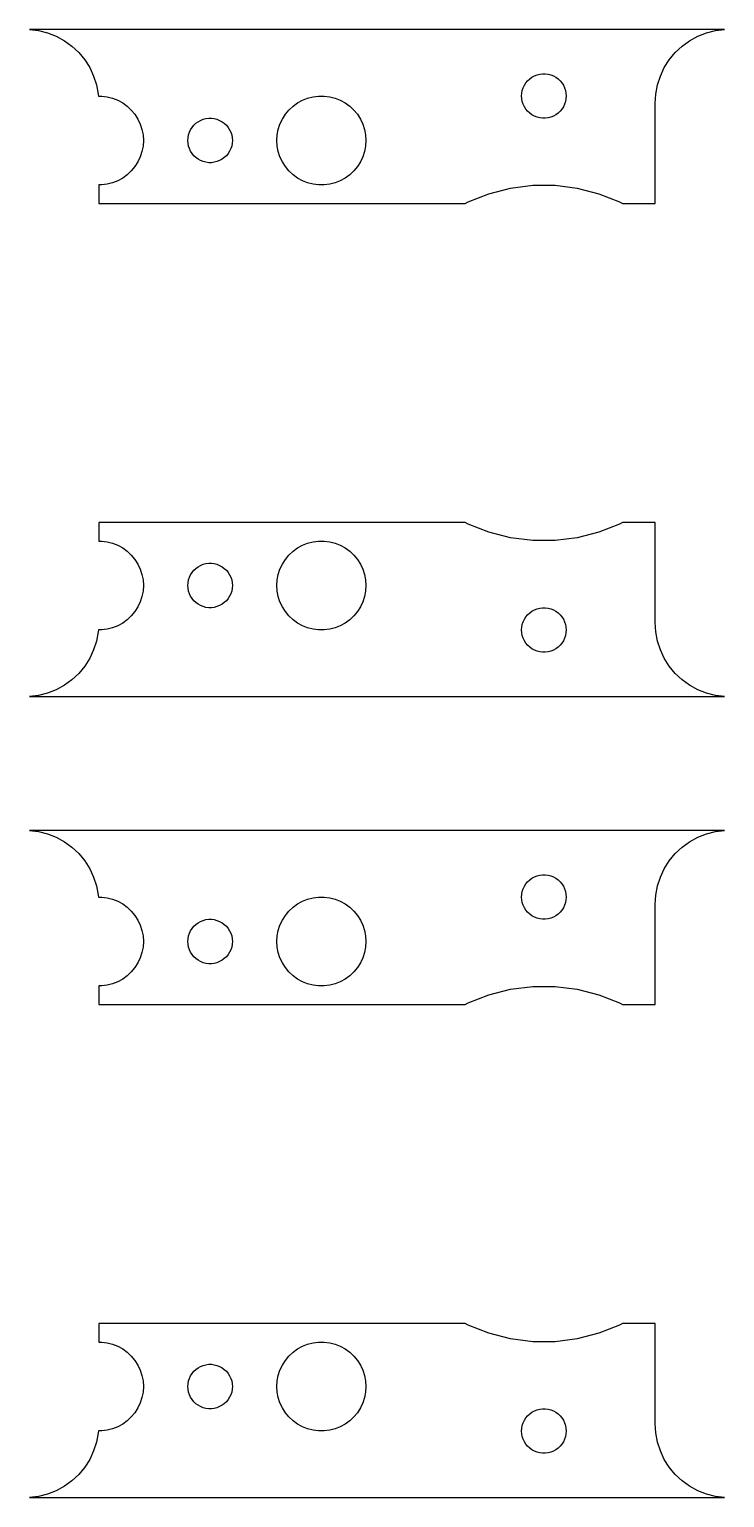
# Model space of a CAD drawing. Header units: metres. Extents: x -52 to 22, y -22 to 346.
# Drawn here: x -34.7 to 12.2, y 247.5 to 346.5 of the extents above; entities that cross this region are included whole.
import ezdxf

# ---------------------------------------------------------------- set-up
doc = ezdxf.new("R2010")
doc.units = ezdxf.units.M

msp = doc.modelspace()

# ---------------------------------------------------------------- linework, layer by layer
for p, q in [((12.186, 346.49), (-34.686, 346.49)), ((-34.686, 346.49), (-34.0631, 346.411)), ((11.5631, 346.411), (12.186, 346.49)), ((-34.0631, 346.411), (-33.4549, 346.255)), ((-33.4549, 346.255), (-32.8711, 346.024)), ((-32.8711, 346.024), (-32.3209, 345.722)), ((-32.3209, 345.722), (-31.8129, 345.353)), ((9.31287, 345.353), (9.82086, 345.722)), ((9.82086, 345.722), (10.3711, 346.024)), ((10.3711, 346.024), (10.9549, 346.255)), ((10.9549, 346.255), (11.5631, 346.411)), ((-31.8129, 345.353), (-31.3551, 344.923)), ((-31.3551, 344.923), (-30.9549, 344.439)), ((8.45491, 344.439), (8.85515, 344.923)), ((8.85515, 344.923), (9.31287, 345.353)), ((-30.9549, 344.439), (-30.6185, 343.909)), ((-30.6185, 343.909), (-30.3511, 343.341)), ((-0.46352, 343.427), (-0.28107, 343.473)), ((-0.28107, 343.473), (-0.09418, 343.497)), ((-0.09418, 343.497), (0.09418, 343.497)), ((0.09418, 343.497), (0.28107, 343.473)), ((0.28107, 343.473), (0.46352, 343.427)), ((7.8511, 343.341), (8.11845, 343.909)), ((8.11845, 343.909), (8.45491, 344.439)), ((-30.3511, 343.341), (-30.1571, 342.743)), ((-30.1571, 342.743), (-30.0394, 342.127)), ((-1.45287, 342.373), (-1.39465, 342.552)), ((-1.39465, 342.552), (-1.31445, 342.723)), ((-1.31445, 342.723), (-1.21352, 342.882)), ((-1.21352, 342.882), (-1.09344, 343.027)), ((-1.09344, 343.027), (-0.95613, 343.156)), ((-0.95613, 343.156), (-0.80373, 343.266)), ((-0.80373, 343.266), (-0.63866, 343.357)), ((-0.63866, 343.357), (-0.46352, 343.427)), ((0.46352, 343.427), (0.63866, 343.357)), ((0.63866, 343.357), (0.80373, 343.266)), ((0.80373, 343.266), (0.95613, 343.156)), ((0.95613, 343.156), (1.09344, 343.027)), ((1.09344, 343.027), (1.21352, 342.882)), ((1.21352, 342.882), (1.31445, 342.723)), ((1.31445, 342.723), (1.39465, 342.552)), ((1.39465, 342.552), (1.45287, 342.373)), ((7.53941, 342.127), (7.65707, 342.743)), ((7.65707, 342.743), (7.8511, 343.341)), ((-30.0394, 342.127), (-30.0311, 341.994)), ((-30.0311, 341.994), (-29.8116, 341.994)), ((-29.8116, 341.994), (-29.4379, 341.947)), ((-29.4379, 341.947), (-29.0729, 341.853)), ((-29.0729, 341.853), (-28.7227, 341.714)), ((-28.7227, 341.714), (-28.3925, 341.533)), ((-28.3925, 341.533), (-28.0877, 341.312)), ((-16.9123, 341.312), (-16.6075, 341.533)), ((-16.6075, 341.533), (-16.2773, 341.714)), ((-16.2773, 341.714), (-15.927, 341.853)), ((-15.927, 341.853), (-15.5621, 341.947)), ((-15.5621, 341.947), (-15.1884, 341.994)), ((-15.1884, 341.994), (-14.8116, 341.994)), ((-14.8116, 341.994), (-14.4379, 341.947)), ((-14.4379, 341.947), (-14.0729, 341.853)), ((-14.0729, 341.853), (-13.7227, 341.714)), ((-13.7227, 341.714), (-13.3925, 341.533)), ((-13.3925, 341.533), (-13.0877, 341.312)), ((-1.5, 342), (-1.48816, 342.188)), ((-1.48816, 341.812), (-1.5, 342)), ((-1.48816, 342.188), (-1.45287, 342.373)), ((-1.45287, 341.627), (-1.48816, 341.812)), ((-1.39465, 341.448), (-1.45287, 341.627)), ((1.45287, 341.627), (1.39465, 341.448)), ((1.45287, 342.373), (1.48816, 342.188)), ((1.48816, 341.812), (1.45287, 341.627)), ((1.48816, 342.188), (1.5, 342)), ((1.5, 342), (1.48816, 341.812)), ((7.5, 341.5), (7.53941, 342.127)), ((7.5, 334.75), (7.5, 341.5)), ((-28.0877, 341.312), (-27.8131, 341.054)), ((-27.8131, 341.054), (-27.5729, 340.763)), ((-27.5729, 340.763), (-27.3711, 340.445)), ((-22.7811, 340.473), (-22.5942, 340.497)), ((-22.5942, 340.497), (-22.4058, 340.497)), ((-22.4058, 340.497), (-22.2189, 340.473)), ((-17.6289, 340.445), (-17.427, 340.763)), ((-17.427, 340.763), (-17.1869, 341.054)), ((-17.1869, 341.054), (-16.9123, 341.312)), ((-13.0877, 341.312), (-12.8131, 341.054)), ((-12.8131, 341.054), (-12.5729, 340.763)), ((-12.5729, 340.763), (-12.3711, 340.445)), ((-1.31445, 341.277), (-1.39465, 341.448)), ((-1.21352, 341.118), (-1.31445, 341.277)), ((-1.09344, 340.973), (-1.21352, 341.118)), ((-0.95613, 340.844), (-1.09344, 340.973)), ((-0.80373, 340.734), (-0.95613, 340.844)), ((-0.63866, 340.643), (-0.80373, 340.734)), ((-0.46352, 340.573), (-0.63866, 340.643)), ((-0.28107, 340.527), (-0.46352, 340.573)), ((-0.09418, 340.503), (-0.28107, 340.527)), ((0.09418, 340.503), (-0.09418, 340.503)), ((0.28107, 340.527), (0.09418, 340.503)), ((0.46352, 340.573), (0.28107, 340.527)), ((0.63866, 340.643), (0.46352, 340.573)), ((0.80373, 340.734), (0.63866, 340.643)), ((0.95613, 340.844), (0.80373, 340.734)), ((1.09344, 340.973), (0.95613, 340.844)), ((1.21352, 341.118), (1.09344, 340.973)), ((1.31445, 341.277), (1.21352, 341.118)), ((1.39465, 341.448), (1.31445, 341.277)), ((-27.3711, 340.445), (-27.2107, 340.104)), ((-27.2107, 340.104), (-27.0942, 339.746)), ((-27.0942, 339.746), (-27.0237, 339.376)), ((-23.9529, 339.373), (-23.8947, 339.552)), ((-23.8947, 339.552), (-23.8145, 339.723)), ((-23.8145, 339.723), (-23.7135, 339.882)), ((-23.7135, 339.882), (-23.5934, 340.027)), ((-23.5934, 340.027), (-23.4561, 340.156)), ((-23.4561, 340.156), (-23.3037, 340.266)), ((-23.3037, 340.266), (-23.1387, 340.357)), ((-23.1387, 340.357), (-22.9635, 340.427)), ((-22.9635, 340.427), (-22.7811, 340.473)), ((-22.2189, 340.473), (-22.0365, 340.427)), ((-22.0365, 340.427), (-21.8613, 340.357)), ((-21.8613, 340.357), (-21.6963, 340.266)), ((-21.6963, 340.266), (-21.5439, 340.156)), ((-21.5439, 340.156), (-21.4065, 340.027)), ((-21.4065, 340.027), (-21.2865, 339.882)), ((-21.2865, 339.882), (-21.1855, 339.723)), ((-21.1855, 339.723), (-21.1053, 339.552)), ((-21.1053, 339.552), (-21.0471, 339.373)), ((-17.9763, 339.376), (-17.9057, 339.746)), ((-17.9057, 339.746), (-17.7893, 340.104)), ((-17.7893, 340.104), (-17.6289, 340.445)), ((-12.3711, 340.445), (-12.2107, 340.104)), ((-12.2107, 340.104), (-12.0942, 339.746)), ((-12.0942, 339.746), (-12.0237, 339.376)), ((-27.0237, 338.624), (-27.0942, 338.254)), ((-27.0237, 339.376), (-27, 339)), ((-27, 339), (-27.0237, 338.624)), ((-24, 339), (-23.9882, 339.188)), ((-23.9882, 338.812), (-24, 339)), ((-23.9882, 339.188), (-23.9529, 339.373)), ((-23.9529, 338.627), (-23.9882, 338.812)), ((-23.8947, 338.448), (-23.9529, 338.627)), ((-21.0471, 338.627), (-21.1053, 338.448)), ((-21.0471, 339.373), (-21.0118, 339.188)), ((-21.0118, 338.812), (-21.0471, 338.627)), ((-21.0118, 339.188), (-21, 339)), ((-21, 339), (-21.0118, 338.812)), ((-18, 339), (-17.9763, 339.376)), ((-17.9763, 338.624), (-18, 339)), ((-17.9057, 338.254), (-17.9763, 338.624)), ((-12.0237, 338.624), (-12.0942, 338.254)), ((-12.0237, 339.376), (-12, 339)), ((-12, 339), (-12.0237, 338.624)), ((-27.3711, 337.555), (-27.5729, 337.237)), ((-27.2107, 337.896), (-27.3711, 337.555)), ((-27.0942, 338.254), (-27.2107, 337.896)), ((-23.8145, 338.277), (-23.8947, 338.448)), ((-23.7135, 338.118), (-23.8145, 338.277)), ((-23.5934, 337.973), (-23.7135, 338.118)), ((-23.4561, 337.844), (-23.5934, 337.973)), ((-23.3037, 337.734), (-23.4561, 337.844)), ((-23.1387, 337.643), (-23.3037, 337.734)), ((-22.9635, 337.573), (-23.1387, 337.643)), ((-22.7811, 337.527), (-22.9635, 337.573)), ((-22.5942, 337.503), (-22.7811, 337.527)), ((-22.2189, 337.527), (-22.4058, 337.503)), ((-22.0365, 337.573), (-22.2189, 337.527)), ((-21.8613, 337.643), (-22.0365, 337.573)), ((-21.6963, 337.734), (-21.8613, 337.643)), ((-21.5439, 337.844), (-21.6963, 337.734)), ((-21.4065, 337.973), (-21.5439, 337.844)), ((-21.2865, 338.118), (-21.4065, 337.973)), ((-21.1855, 338.277), (-21.2865, 338.118)), ((-21.1053, 338.448), (-21.1855, 338.277)), ((-17.7893, 337.896), (-17.9057, 338.254)), ((-17.6289, 337.555), (-17.7893, 337.896)), ((-17.427, 337.237), (-17.6289, 337.555)), ((-12.3711, 337.555), (-12.5729, 337.237)), ((-12.2107, 337.896), (-12.3711, 337.555)), ((-12.0942, 338.254), (-12.2107, 337.896)), ((-28.0877, 336.688), (-28.3925, 336.467)), ((-27.8131, 336.946), (-28.0877, 336.688)), ((-27.5729, 337.237), (-27.8131, 336.946)), ((-22.4058, 337.503), (-22.5942, 337.503)), ((-17.1869, 336.946), (-17.427, 337.237)), ((-16.9123, 336.688), (-17.1869, 336.946)), ((-16.6075, 336.467), (-16.9123, 336.688)), ((-13.0877, 336.688), (-13.3925, 336.467)), ((-12.8131, 336.946), (-13.0877, 336.688)), ((-12.5729, 337.237), (-12.8131, 336.946)), ((-29.8116, 336.006), (-30, 336.006)), ((-30, 336.006), (-30, 334.75)), ((-29.4379, 336.053), (-29.8116, 336.006)), ((-29.0729, 336.147), (-29.4379, 336.053)), ((-28.7227, 336.286), (-29.0729, 336.147)), ((-28.3925, 336.467), (-28.7227, 336.286)), ((-16.2773, 336.286), (-16.6075, 336.467)), ((-15.927, 336.147), (-16.2773, 336.286)), ((-15.5621, 336.053), (-15.927, 336.147)), ((-15.1884, 336.006), (-15.5621, 336.053)), ((-14.8116, 336.006), (-15.1884, 336.006)), ((-14.4379, 336.053), (-14.8116, 336.006)), ((-14.0729, 336.147), (-14.4379, 336.053)), ((-13.7227, 336.286), (-14.0729, 336.147)), ((-13.3925, 336.467), (-13.7227, 336.286)), ((-3.70819, 335.413), (-2.24857, 335.787)), ((-2.24857, 335.787), (-0.75348, 335.976)), ((-0.75348, 335.976), (0.75348, 335.976)), ((0.75348, 335.976), (2.24857, 335.787)), ((2.24857, 335.787), (3.70819, 335.413)), ((-30, 334.75), (-5.30566, 334.75)), ((-5.30566, 334.75), (-5.10934, 334.858)), ((-5.10934, 334.858), (-3.70819, 335.413)), ((3.70819, 335.413), (5.10934, 334.858)), ((5.10934, 334.858), (5.30566, 334.75)), ((5.30566, 334.75), (7.5, 334.75)), ((-5.30566, 313.25), (-30, 313.25)), ((-30, 313.25), (-30, 311.994)), ((-5.10934, 313.142), (-5.30566, 313.25)), ((-3.70819, 312.587), (-5.10934, 313.142)), ((5.10934, 313.142), (3.70819, 312.587)), ((5.30566, 313.25), (5.10934, 313.142)), ((7.5, 313.25), (5.30566, 313.25)), ((7.5, 306.5), (7.5, 313.25)), ((-30, 311.994), (-29.8116, 311.994)), ((-29.8116, 311.994), (-29.4379, 311.947)), ((-29.4379, 311.947), (-29.0729, 311.853)), ((-29.0729, 311.853), (-28.7227, 311.714)), ((-16.2773, 311.714), (-15.927, 311.853)), ((-15.927, 311.853), (-15.5621, 311.947)), ((-15.5621, 311.947), (-15.1884, 311.994)), ((-15.1884, 311.994), (-14.8116, 311.994)), ((-14.8116, 311.994), (-14.4379, 311.947)), ((-14.4379, 311.947), (-14.0729, 311.853)), ((-14.0729, 311.853), (-13.7227, 311.714)), ((-2.24857, 312.213), (-3.70819, 312.587)), ((-0.75348, 312.024), (-2.24857, 312.213)), ((0.75348, 312.024), (-0.75348, 312.024)), ((2.24857, 312.213), (0.75348, 312.024)), ((3.70819, 312.587), (2.24857, 312.213)), ((-28.7227, 311.714), (-28.3925, 311.533)), ((-28.3925, 311.533), (-28.0877, 311.312)), ((-28.0877, 311.312), (-27.8131, 311.054)), ((-27.8131, 311.054), (-27.5729, 310.763)), ((-17.427, 310.763), (-17.1869, 311.054)), ((-17.1869, 311.054), (-16.9123, 311.312)), ((-16.9123, 311.312), (-16.6075, 311.533)), ((-16.6075, 311.533), (-16.2773, 311.714)), ((-13.7227, 311.714), (-13.3925, 311.533)), ((-13.3925, 311.533), (-13.0877, 311.312)), ((-13.0877, 311.312), (-12.8131, 311.054)), ((-12.8131, 311.054), (-12.5729, 310.763)), ((-27.5729, 310.763), (-27.3711, 310.445)), ((-27.3711, 310.445), (-27.2107, 310.104)), ((-27.2107, 310.104), (-27.0942, 309.746)), ((-23.8145, 309.723), (-23.7135, 309.882)), ((-23.7135, 309.882), (-23.5934, 310.027)), ((-23.5934, 310.027), (-23.4561, 310.156)), ((-23.4561, 310.156), (-23.3037, 310.266)), ((-23.3037, 310.266), (-23.1387, 310.357)), ((-23.1387, 310.357), (-22.9635, 310.427)), ((-22.9635, 310.427), (-22.7811, 310.473)), ((-22.7811, 310.473), (-22.5942, 310.497)), ((-22.5942, 310.497), (-22.4058, 310.497)), ((-22.4058, 310.497), (-22.2189, 310.473)), ((-22.2189, 310.473), (-22.0365, 310.427)), ((-22.0365, 310.427), (-21.8613, 310.357)), ((-21.8613, 310.357), (-21.6963, 310.266)), ((-21.6963, 310.266), (-21.5439, 310.156)), ((-21.5439, 310.156), (-21.4065, 310.027)), ((-21.4065, 310.027), (-21.2865, 309.882)), ((-21.2865, 309.882), (-21.1855, 309.723)), ((-17.9057, 309.746), (-17.7893, 310.104)), ((-17.7893, 310.104), (-17.6289, 310.445)), ((-17.6289, 310.445), (-17.427, 310.763)), ((-12.5729, 310.763), (-12.3711, 310.445)), ((-12.3711, 310.445), (-12.2107, 310.104)), ((-12.2107, 310.104), (-12.0942, 309.746)), ((-27.0942, 309.746), (-27.0237, 309.376)), ((-27.0237, 309.376), (-27, 309)), ((-27, 309), (-27.0237, 308.624)), ((-24, 309), (-23.9882, 309.188)), ((-23.9882, 308.812), (-24, 309)), ((-23.9882, 309.188), (-23.9529, 309.373)), ((-23.9529, 309.373), (-23.8947, 309.552)), ((-23.8947, 309.552), (-23.8145, 309.723)), ((-21.1855, 309.723), (-21.1053, 309.552)), ((-21.1053, 309.552), (-21.0471, 309.373)), ((-21.0471, 309.373), (-21.0118, 309.188)), ((-21.0118, 309.188), (-21, 309)), ((-21, 309), (-21.0118, 308.812)), ((-18, 309), (-17.9763, 309.376)), ((-17.9763, 308.624), (-18, 309)), ((-17.9763, 309.376), (-17.9057, 309.746)), ((-12.0942, 309.746), (-12.0237, 309.376)), ((-12.0237, 309.376), (-12, 309)), ((-12, 309), (-12.0237, 308.624)), ((-27.2107, 307.896), (-27.3711, 307.555)), ((-27.0942, 308.254), (-27.2107, 307.896)), ((-27.0237, 308.624), (-27.0942, 308.254)), ((-23.9529, 308.627), (-23.9882, 308.812)), ((-23.8947, 308.448), (-23.9529, 308.627)), ((-23.8145, 308.277), (-23.8947, 308.448)), ((-23.7135, 308.118), (-23.8145, 308.277)), ((-23.5934, 307.973), (-23.7135, 308.118)), ((-23.4561, 307.844), (-23.5934, 307.973)), ((-23.3037, 307.734), (-23.4561, 307.844)), ((-21.5439, 307.844), (-21.6963, 307.734)), ((-21.4065, 307.973), (-21.5439, 307.844)), ((-21.2865, 308.118), (-21.4065, 307.973)), ((-21.1855, 308.277), (-21.2865, 308.118)), ((-21.1053, 308.448), (-21.1855, 308.277)), ((-21.0471, 308.627), (-21.1053, 308.448)), ((-21.0118, 308.812), (-21.0471, 308.627)), ((-17.9057, 308.254), (-17.9763, 308.624)), ((-17.7893, 307.896), (-17.9057, 308.254)), ((-17.6289, 307.555), (-17.7893, 307.896)), ((-12.2107, 307.896), (-12.3711, 307.555)), ((-12.0942, 308.254), (-12.2107, 307.896)), ((-12.0237, 308.624), (-12.0942, 308.254)), ((-27.8131, 306.946), (-28.0877, 306.688)), ((-27.5729, 307.237), (-27.8131, 306.946)), ((-27.3711, 307.555), (-27.5729, 307.237)), ((-23.1387, 307.643), (-23.3037, 307.734)), ((-22.9635, 307.573), (-23.1387, 307.643)), ((-22.7811, 307.527), (-22.9635, 307.573)), ((-22.5942, 307.503), (-22.7811, 307.527)), ((-22.4058, 307.503), (-22.5942, 307.503)), ((-22.2189, 307.527), (-22.4058, 307.503)), ((-22.0365, 307.573), (-22.2189, 307.527)), ((-21.8613, 307.643), (-22.0365, 307.573)), ((-21.6963, 307.734), (-21.8613, 307.643)), ((-17.427, 307.237), (-17.6289, 307.555)), ((-17.1869, 306.946), (-17.427, 307.237)), ((-16.9123, 306.688), (-17.1869, 306.946)), ((-12.8131, 306.946), (-13.0877, 306.688)), ((-12.5729, 307.237), (-12.8131, 306.946)), ((-12.3711, 307.555), (-12.5729, 307.237)), ((-1.31445, 306.723), (-1.21352, 306.882)), ((-1.21352, 306.882), (-1.09344, 307.027)), ((-1.09344, 307.027), (-0.95613, 307.156)), ((-0.95613, 307.156), (-0.80373, 307.266)), ((-0.80373, 307.266), (-0.63866, 307.357)), ((-0.63866, 307.357), (-0.46352, 307.427)), ((-0.46352, 307.427), (-0.28107, 307.473)), ((-0.28107, 307.473), (-0.09418, 307.497)), ((-0.09418, 307.497), (0.09418, 307.497)), ((0.09418, 307.497), (0.28107, 307.473)), ((0.28107, 307.473), (0.46352, 307.427)), ((0.46352, 307.427), (0.63866, 307.357)), ((0.63866, 307.357), (0.80373, 307.266)), ((0.80373, 307.266), (0.95613, 307.156)), ((0.95613, 307.156), (1.09344, 307.027)), ((1.09344, 307.027), (1.21352, 306.882)), ((1.21352, 306.882), (1.31445, 306.723)), ((-30.0394, 305.873), (-30.1571, 305.257)), ((-30.0311, 306.006), (-30.0394, 305.873)), ((-29.8116, 306.006), (-30.0311, 306.006)), ((-29.4379, 306.053), (-29.8116, 306.006)), ((-29.0729, 306.147), (-29.4379, 306.053)), ((-28.7227, 306.286), (-29.0729, 306.147)), ((-28.3925, 306.467), (-28.7227, 306.286)), ((-28.0877, 306.688), (-28.3925, 306.467)), ((-16.6075, 306.467), (-16.9123, 306.688)), ((-16.2773, 306.286), (-16.6075, 306.467)), ((-15.927, 306.147), (-16.2773, 306.286)), ((-15.5621, 306.053), (-15.927, 306.147)), ((-15.1884, 306.006), (-15.5621, 306.053)), ((-14.8116, 306.006), (-15.1884, 306.006)), ((-14.4379, 306.053), (-14.8116, 306.006)), ((-14.0729, 306.147), (-14.4379, 306.053)), ((-13.7227, 306.286), (-14.0729, 306.147)), ((-13.3925, 306.467), (-13.7227, 306.286)), ((-13.0877, 306.688), (-13.3925, 306.467)), ((-1.5, 306), (-1.48816, 306.188)), ((-1.48816, 305.812), (-1.5, 306)), ((-1.48816, 306.188), (-1.45287, 306.373)), ((-1.45287, 306.373), (-1.39465, 306.552)), ((-1.39465, 306.552), (-1.31445, 306.723)), ((1.31445, 306.723), (1.39465, 306.552)), ((1.39465, 306.552), (1.45287, 306.373)), ((1.45287, 306.373), (1.48816, 306.188)), ((1.48816, 306.188), (1.5, 306)), ((1.5, 306), (1.48816, 305.812)), ((7.53941, 305.873), (7.5, 306.5)), ((7.65707, 305.257), (7.53941, 305.873)), ((-30.1571, 305.257), (-30.3511, 304.659)), ((-1.45287, 305.627), (-1.48816, 305.812)), ((-1.39465, 305.448), (-1.45287, 305.627)), ((-1.31445, 305.277), (-1.39465, 305.448)), ((-1.21352, 305.118), (-1.31445, 305.277)), ((-1.09344, 304.973), (-1.21352, 305.118)), ((-0.95613, 304.844), (-1.09344, 304.973)), ((1.09344, 304.973), (0.95613, 304.844)), ((1.21352, 305.118), (1.09344, 304.973)), ((1.31445, 305.277), (1.21352, 305.118)), ((1.39465, 305.448), (1.31445, 305.277)), ((1.45287, 305.627), (1.39465, 305.448)), ((1.48816, 305.812), (1.45287, 305.627)), ((7.8511, 304.659), (7.65707, 305.257)), ((-30.6185, 304.091), (-30.9549, 303.561)), ((-30.3511, 304.659), (-30.6185, 304.091)), ((-0.80373, 304.734), (-0.95613, 304.844)), ((-0.63866, 304.643), (-0.80373, 304.734)), ((-0.46352, 304.573), (-0.63866, 304.643)), ((-0.28107, 304.527), (-0.46352, 304.573)), ((-0.09418, 304.503), (-0.28107, 304.527)), ((0.09418, 304.503), (-0.09418, 304.503)), ((0.28107, 304.527), (0.09418, 304.503)), ((0.46352, 304.573), (0.28107, 304.527)), ((0.63866, 304.643), (0.46352, 304.573)), ((0.80373, 304.734), (0.63866, 304.643)), ((0.95613, 304.844), (0.80373, 304.734)), ((8.11845, 304.091), (7.8511, 304.659)), ((8.45491, 303.561), (8.11845, 304.091)), ((-31.3551, 303.077), (-31.8129, 302.647)), ((-30.9549, 303.561), (-31.3551, 303.077)), ((8.85515, 303.077), (8.45491, 303.561)), ((9.31287, 302.647), (8.85515, 303.077)), ((-32.8711, 301.976), (-33.4549, 301.745)), ((-32.3209, 302.278), (-32.8711, 301.976)), ((-31.8129, 302.647), (-32.3209, 302.278)), ((9.82086, 302.278), (9.31287, 302.647)), ((10.3711, 301.976), (9.82086, 302.278)), ((10.9549, 301.745), (10.3711, 301.976)), ((-34.0631, 301.589), (-34.686, 301.51)), ((-34.686, 301.51), (12.186, 301.51)), ((-33.4549, 301.745), (-34.0631, 301.589)), ((11.5631, 301.589), (10.9549, 301.745)), ((12.186, 301.51), (11.5631, 301.589)), ((12.186, 292.49), (-34.686, 292.49)), ((-34.686, 292.49), (-34.0631, 292.411)), ((-34.0631, 292.411), (-33.4549, 292.255)), ((-33.4549, 292.255), (-32.8711, 292.024)), ((-32.8711, 292.024), (-32.3209, 291.722)), ((9.82086, 291.722), (10.3711, 292.024)), ((10.3711, 292.024), (10.9549, 292.255)), ((10.9549, 292.255), (11.5631, 292.411)), ((11.5631, 292.411), (12.186, 292.49)), ((-32.3209, 291.722), (-31.8129, 291.353)), ((-31.8129, 291.353), (-31.3551, 290.923)), ((8.85515, 290.923), (9.31287, 291.353)), ((9.31287, 291.353), (9.82086, 291.722)), ((-31.3551, 290.923), (-30.9549, 290.439)), ((-30.9549, 290.439), (-30.6185, 289.909)), ((8.11845, 289.909), (8.45491, 290.439)), ((8.45491, 290.439), (8.85515, 290.923)), ((-30.6185, 289.909), (-30.3511, 289.341)), ((-30.3511, 289.341), (-30.1571, 288.743)), ((-1.21352, 288.882), (-1.09344, 289.027)), ((-1.09344, 289.027), (-0.95613, 289.156)), ((-0.95613, 289.156), (-0.80373, 289.266)), ((-0.80373, 289.266), (-0.63866, 289.357)), ((-0.63866, 289.357), (-0.46352, 289.427)), ((-0.46352, 289.427), (-0.28107, 289.473)), ((-0.28107, 289.473), (-0.09418, 289.497)), ((-0.09418, 289.497), (0.09418, 289.497)), ((0.09418, 289.497), (0.28107, 289.473)), ((0.28107, 289.473), (0.46352, 289.427)), ((0.46352, 289.427), (0.63866, 289.357)), ((0.63866, 289.357), (0.80373, 289.266)), ((0.80373, 289.266), (0.95613, 289.156)), ((0.95613, 289.156), (1.09344, 289.027)), ((1.09344, 289.027), (1.21352, 288.882)), ((7.65707, 288.743), (7.8511, 289.341)), ((7.8511, 289.341), (8.11845, 289.909)), ((-30.1571, 288.743), (-30.0394, 288.127)), ((-30.0394, 288.127), (-30.0311, 287.994)), ((-1.5, 288), (-1.48816, 288.188)), ((-1.48816, 288.188), (-1.45287, 288.373)), ((-1.45287, 288.373), (-1.39465, 288.552)), ((-1.39465, 288.552), (-1.31445, 288.723)), ((-1.31445, 288.723), (-1.21352, 288.882)), ((1.21352, 288.882), (1.31445, 288.723)), ((1.31445, 288.723), (1.39465, 288.552)), ((1.39465, 288.552), (1.45287, 288.373)), ((1.45287, 288.373), (1.48816, 288.188)), ((1.48816, 288.188), (1.5, 288)), ((7.5, 287.5), (7.53941, 288.127)), ((7.53941, 288.127), (7.65707, 288.743)), ((-30.0311, 287.994), (-29.8116, 287.994)), ((-29.8116, 287.994), (-29.4379, 287.947)), ((-29.4379, 287.947), (-29.0729, 287.853)), ((-29.0729, 287.853), (-28.7227, 287.714)), ((-28.7227, 287.714), (-28.3925, 287.533)), ((-28.3925, 287.533), (-28.0877, 287.312)), ((-28.0877, 287.312), (-27.8131, 287.054)), ((-27.8131, 287.054), (-27.5729, 286.763)), ((-17.427, 286.763), (-17.1869, 287.054)), ((-17.1869, 287.054), (-16.9123, 287.312)), ((-16.9123, 287.312), (-16.6075, 287.533)), ((-16.6075, 287.533), (-16.2773, 287.714)), ((-16.2773, 287.714), (-15.927, 287.853)), ((-15.927, 287.853), (-15.5621, 287.947)), ((-15.5621, 287.947), (-15.1884, 287.994)), ((-15.1884, 287.994), (-14.8116, 287.994)), ((-14.8116, 287.994), (-14.4379, 287.947)), ((-14.4379, 287.947), (-14.0729, 287.853)), ((-14.0729, 287.853), (-13.7227, 287.714)), ((-13.7227, 287.714), (-13.3925, 287.533)), ((-13.3925, 287.533), (-13.0877, 287.312)), ((-13.0877, 287.312), (-12.8131, 287.054)), ((-12.8131, 287.054), (-12.5729, 286.763)), ((-1.48816, 287.812), (-1.5, 288)), ((-1.45287, 287.627), (-1.48816, 287.812)), ((-1.39465, 287.448), (-1.45287, 287.627)), ((-1.31445, 287.277), (-1.39465, 287.448)), ((-1.21352, 287.118), (-1.31445, 287.277)), ((-1.09344, 286.973), (-1.21352, 287.118)), ((1.21352, 287.118), (1.09344, 286.973)), ((1.31445, 287.277), (1.21352, 287.118)), ((1.39465, 287.448), (1.31445, 287.277)), ((1.45287, 287.627), (1.39465, 287.448)), ((1.48816, 287.812), (1.45287, 287.627)), ((1.5, 288), (1.48816, 287.812)), ((7.5, 280.75), (7.5, 287.5)), ((-27.5729, 286.763), (-27.3711, 286.445)), ((-27.3711, 286.445), (-27.2107, 286.104)), ((-27.2107, 286.104), (-27.0942, 285.746)), ((-23.5934, 286.027), (-23.4561, 286.156)), ((-23.4561, 286.156), (-23.3037, 286.266)), ((-23.3037, 286.266), (-23.1387, 286.357)), ((-23.1387, 286.357), (-22.9635, 286.427)), ((-22.9635, 286.427), (-22.7811, 286.473)), ((-22.7811, 286.473), (-22.5942, 286.497)), ((-22.5942, 286.497), (-22.4058, 286.497)), ((-22.4058, 286.497), (-22.2189, 286.473)), ((-22.2189, 286.473), (-22.0365, 286.427)), ((-22.0365, 286.427), (-21.8613, 286.357)), ((-21.8613, 286.357), (-21.6963, 286.266)), ((-21.6963, 286.266), (-21.5439, 286.156)), ((-21.5439, 286.156), (-21.4065, 286.027)), ((-17.9057, 285.746), (-17.7893, 286.104)), ((-17.7893, 286.104), (-17.6289, 286.445)), ((-17.6289, 286.445), (-17.427, 286.763)), ((-12.5729, 286.763), (-12.3711, 286.445)), ((-12.3711, 286.445), (-12.2107, 286.104)), ((-12.2107, 286.104), (-12.0942, 285.746)), ((-0.95613, 286.844), (-1.09344, 286.973)), ((-0.80373, 286.734), (-0.95613, 286.844)), ((-0.63866, 286.643), (-0.80373, 286.734)), ((-0.46352, 286.573), (-0.63866, 286.643)), ((-0.28107, 286.527), (-0.46352, 286.573)), ((-0.09418, 286.503), (-0.28107, 286.527)), ((0.09418, 286.503), (-0.09418, 286.503)), ((0.28107, 286.527), (0.09418, 286.503)), ((0.46352, 286.573), (0.28107, 286.527)), ((0.63866, 286.643), (0.46352, 286.573)), ((0.80373, 286.734), (0.63866, 286.643)), ((0.95613, 286.844), (0.80373, 286.734)), ((1.09344, 286.973), (0.95613, 286.844)), ((-27.0942, 285.746), (-27.0237, 285.376)), ((-27.0237, 285.376), (-27, 285)), ((-24, 285), (-23.9882, 285.188)), ((-23.9882, 285.188), (-23.9529, 285.373)), ((-23.9529, 285.373), (-23.8947, 285.552)), ((-23.8947, 285.552), (-23.8145, 285.723)), ((-23.8145, 285.723), (-23.7135, 285.882)), ((-23.7135, 285.882), (-23.5934, 286.027)), ((-21.4065, 286.027), (-21.2865, 285.882)), ((-21.2865, 285.882), (-21.1855, 285.723)), ((-21.1855, 285.723), (-21.1053, 285.552)), ((-21.1053, 285.552), (-21.0471, 285.373)), ((-21.0471, 285.373), (-21.0118, 285.188)), ((-21.0118, 285.188), (-21, 285)), ((-18, 285), (-17.9763, 285.376)), ((-17.9763, 285.376), (-17.9057, 285.746)), ((-12.0942, 285.746), (-12.0237, 285.376)), ((-12.0237, 285.376), (-12, 285)), ((-27.0942, 284.254), (-27.2107, 283.896)), ((-27.0237, 284.624), (-27.0942, 284.254)), ((-27, 285), (-27.0237, 284.624)), ((-23.9882, 284.812), (-24, 285)), ((-23.9529, 284.627), (-23.9882, 284.812)), ((-23.8947, 284.448), (-23.9529, 284.627)), ((-23.8145, 284.277), (-23.8947, 284.448)), ((-23.7135, 284.118), (-23.8145, 284.277)), ((-23.5934, 283.973), (-23.7135, 284.118)), ((-21.2865, 284.118), (-21.4065, 283.973)), ((-21.1855, 284.277), (-21.2865, 284.118)), ((-21.1053, 284.448), (-21.1855, 284.277)), ((-21.0471, 284.627), (-21.1053, 284.448)), ((-21.0118, 284.812), (-21.0471, 284.627)), ((-21, 285), (-21.0118, 284.812)), ((-17.9763, 284.624), (-18, 285)), ((-17.9057, 284.254), (-17.9763, 284.624)), ((-17.7893, 283.896), (-17.9057, 284.254)), ((-12.0942, 284.254), (-12.2107, 283.896)), ((-12.0237, 284.624), (-12.0942, 284.254)), ((-12, 285), (-12.0237, 284.624)), ((-27.5729, 283.237), (-27.8131, 282.946)), ((-27.3711, 283.555), (-27.5729, 283.237)), ((-27.2107, 283.896), (-27.3711, 283.555)), ((-23.4561, 283.844), (-23.5934, 283.973)), ((-23.3037, 283.734), (-23.4561, 283.844)), ((-23.1387, 283.643), (-23.3037, 283.734)), ((-22.9635, 283.573), (-23.1387, 283.643)), ((-22.7811, 283.527), (-22.9635, 283.573)), ((-22.5942, 283.503), (-22.7811, 283.527)), ((-22.4058, 283.503), (-22.5942, 283.503)), ((-22.2189, 283.527), (-22.4058, 283.503)), ((-22.0365, 283.573), (-22.2189, 283.527)), ((-21.8613, 283.643), (-22.0365, 283.573)), ((-21.6963, 283.734), (-21.8613, 283.643)), ((-21.5439, 283.844), (-21.6963, 283.734)), ((-21.4065, 283.973), (-21.5439, 283.844)), ((-17.6289, 283.555), (-17.7893, 283.896)), ((-17.427, 283.237), (-17.6289, 283.555)), ((-17.1869, 282.946), (-17.427, 283.237)), ((-12.5729, 283.237), (-12.8131, 282.946)), ((-12.3711, 283.555), (-12.5729, 283.237)), ((-12.2107, 283.896), (-12.3711, 283.555)), ((-29.0729, 282.147), (-29.4379, 282.053)), ((-28.7227, 282.286), (-29.0729, 282.147)), ((-28.3925, 282.467), (-28.7227, 282.286)), ((-28.0877, 282.688), (-28.3925, 282.467)), ((-27.8131, 282.946), (-28.0877, 282.688)), ((-16.9123, 282.688), (-17.1869, 282.946)), ((-16.6075, 282.467), (-16.9123, 282.688)), ((-16.2773, 282.286), (-16.6075, 282.467)), ((-15.927, 282.147), (-16.2773, 282.286)), ((-15.5621, 282.053), (-15.927, 282.147)), ((-14.0729, 282.147), (-14.4379, 282.053)), ((-13.7227, 282.286), (-14.0729, 282.147)), ((-13.3925, 282.467), (-13.7227, 282.286)), ((-13.0877, 282.688), (-13.3925, 282.467)), ((-12.8131, 282.946), (-13.0877, 282.688)), ((-29.8116, 282.006), (-30, 282.006)), ((-30, 282.006), (-30, 280.75)), ((-29.4379, 282.053), (-29.8116, 282.006)), ((-15.1884, 282.006), (-15.5621, 282.053)), ((-14.8116, 282.006), (-15.1884, 282.006)), ((-14.4379, 282.053), (-14.8116, 282.006)), ((-5.10934, 280.858), (-3.70819, 281.413)), ((-3.70819, 281.413), (-2.24857, 281.787)), ((-2.24857, 281.787), (-0.75348, 281.976)), ((-0.75348, 281.976), (0.75348, 281.976)), ((0.75348, 281.976), (2.24857, 281.787)), ((2.24857, 281.787), (3.70819, 281.413)), ((3.70819, 281.413), (5.10934, 280.858)), ((-30, 280.75), (-5.30566, 280.75)), ((-5.30566, 280.75), (-5.10934, 280.858)), ((5.10934, 280.858), (5.30566, 280.75)), ((5.30566, 280.75), (7.5, 280.75)), ((-5.30566, 259.25), (-30, 259.25)), ((-30, 259.25), (-30, 257.994)), ((-5.10934, 259.142), (-5.30566, 259.25)), ((-3.70819, 258.587), (-5.10934, 259.142)), ((-2.24857, 258.213), (-3.70819, 258.587)), ((3.70819, 258.587), (2.24857, 258.213)), ((5.10934, 259.142), (3.70819, 258.587)), ((5.30566, 259.25), (5.10934, 259.142)), ((7.5, 259.25), (5.30566, 259.25)), ((7.5, 252.5), (7.5, 259.25)), ((-30, 257.994), (-29.8116, 257.994)), ((-29.8116, 257.994), (-29.4379, 257.947)), ((-29.4379, 257.947), (-29.0729, 257.853)), ((-29.0729, 257.853), (-28.7227, 257.714)), ((-28.7227, 257.714), (-28.3925, 257.533)), ((-28.3925, 257.533), (-28.0877, 257.312)), ((-16.9123, 257.312), (-16.6075, 257.533)), ((-16.6075, 257.533), (-16.2773, 257.714)), ((-16.2773, 257.714), (-15.927, 257.853)), ((-15.927, 257.853), (-15.5621, 257.947)), ((-15.5621, 257.947), (-15.1884, 257.994)), ((-15.1884, 257.994), (-14.8116, 257.994)), ((-14.8116, 257.994), (-14.4379, 257.947)), ((-14.4379, 257.947), (-14.0729, 257.853)), ((-14.0729, 257.853), (-13.7227, 257.714)), ((-13.7227, 257.714), (-13.3925, 257.533)), ((-13.3925, 257.533), (-13.0877, 257.312)), ((-0.75348, 258.024), (-2.24857, 258.213)), ((0.75348, 258.024), (-0.75348, 258.024)), ((2.24857, 258.213), (0.75348, 258.024)), ((-28.0877, 257.312), (-27.8131, 257.054)), ((-27.8131, 257.054), (-27.5729, 256.763)), ((-27.5729, 256.763), (-27.3711, 256.445)), ((-27.3711, 256.445), (-27.2107, 256.104)), ((-23.1387, 256.357), (-22.9635, 256.427)), ((-22.9635, 256.427), (-22.7811, 256.473)), ((-22.7811, 256.473), (-22.5942, 256.497)), ((-22.5942, 256.497), (-22.4058, 256.497)), ((-22.4058, 256.497), (-22.2189, 256.473)), ((-22.2189, 256.473), (-22.0365, 256.427)), ((-22.0365, 256.427), (-21.8613, 256.357)), ((-17.7893, 256.104), (-17.6289, 256.445)), ((-17.6289, 256.445), (-17.427, 256.763)), ((-17.427, 256.763), (-17.1869, 257.054)), ((-17.1869, 257.054), (-16.9123, 257.312)), ((-13.0877, 257.312), (-12.8131, 257.054)), ((-12.8131, 257.054), (-12.5729, 256.763)), ((-12.5729, 256.763), (-12.3711, 256.445)), ((-12.3711, 256.445), (-12.2107, 256.104)), ((-27.2107, 256.104), (-27.0942, 255.746)), ((-27.0942, 255.746), (-27.0237, 255.376)), ((-27.0237, 255.376), (-27, 255)), ((-23.9882, 255.188), (-23.9529, 255.373)), ((-23.9529, 255.373), (-23.8947, 255.552)), ((-23.8947, 255.552), (-23.8145, 255.723)), ((-23.8145, 255.723), (-23.7135, 255.882)), ((-23.7135, 255.882), (-23.5934, 256.027)), ((-23.5934, 256.027), (-23.4561, 256.156)), ((-23.4561, 256.156), (-23.3037, 256.266)), ((-23.3037, 256.266), (-23.1387, 256.357)), ((-21.8613, 256.357), (-21.6963, 256.266)), ((-21.6963, 256.266), (-21.5439, 256.156)), ((-21.5439, 256.156), (-21.4065, 256.027)), ((-21.4065, 256.027), (-21.2865, 255.882)), ((-21.2865, 255.882), (-21.1855, 255.723)), ((-21.1855, 255.723), (-21.1053, 255.552)), ((-21.1053, 255.552), (-21.0471, 255.373)), ((-21.0471, 255.373), (-21.0118, 255.188)), ((-18, 255), (-17.9763, 255.376)), ((-17.9763, 255.376), (-17.9057, 255.746)), ((-17.9057, 255.746), (-17.7893, 256.104)), ((-12.2107, 256.104), (-12.0942, 255.746)), ((-12.0942, 255.746), (-12.0237, 255.376)), ((-12.0237, 255.376), (-12, 255)), ((-27.0237, 254.624), (-27.0942, 254.254)), ((-27, 255), (-27.0237, 254.624)), ((-24, 255), (-23.9882, 255.188)), ((-23.9882, 254.812), (-24, 255)), ((-23.9529, 254.627), (-23.9882, 254.812)), ((-23.8947, 254.448), (-23.9529, 254.627)), ((-23.8145, 254.277), (-23.8947, 254.448)), ((-21.1053, 254.448), (-21.1855, 254.277)), ((-21.0471, 254.627), (-21.1053, 254.448)), ((-21.0118, 254.812), (-21.0471, 254.627)), ((-21.0118, 255.188), (-21, 255)), ((-21, 255), (-21.0118, 254.812)), ((-17.9763, 254.624), (-18, 255)), ((-17.9057, 254.254), (-17.9763, 254.624)), ((-12.0237, 254.624), (-12.0942, 254.254)), ((-12, 255), (-12.0237, 254.624)), ((-27.3711, 253.555), (-27.5729, 253.237)), ((-27.2107, 253.896), (-27.3711, 253.555)), ((-27.0942, 254.254), (-27.2107, 253.896)), ((-23.7135, 254.118), (-23.8145, 254.277)), ((-23.5934, 253.973), (-23.7135, 254.118)), ((-23.4561, 253.844), (-23.5934, 253.973)), ((-23.3037, 253.734), (-23.4561, 253.844)), ((-23.1387, 253.643), (-23.3037, 253.734)), ((-22.9635, 253.573), (-23.1387, 253.643)), ((-22.7811, 253.527), (-22.9635, 253.573)), ((-22.5942, 253.503), (-22.7811, 253.527)), ((-22.4058, 253.503), (-22.5942, 253.503)), ((-22.2189, 253.527), (-22.4058, 253.503)), ((-22.0365, 253.573), (-22.2189, 253.527)), ((-21.8613, 253.643), (-22.0365, 253.573)), ((-21.6963, 253.734), (-21.8613, 253.643)), ((-21.5439, 253.844), (-21.6963, 253.734)), ((-21.4065, 253.973), (-21.5439, 253.844)), ((-21.2865, 254.118), (-21.4065, 253.973)), ((-21.1855, 254.277), (-21.2865, 254.118)), ((-17.7893, 253.896), (-17.9057, 254.254)), ((-17.6289, 253.555), (-17.7893, 253.896)), ((-17.427, 253.237), (-17.6289, 253.555)), ((-12.3711, 253.555), (-12.5729, 253.237)), ((-12.2107, 253.896), (-12.3711, 253.555)), ((-12.0942, 254.254), (-12.2107, 253.896)), ((-0.63866, 253.357), (-0.46352, 253.427)), ((-0.46352, 253.427), (-0.28107, 253.473)), ((-0.28107, 253.473), (-0.09418, 253.497)), ((-0.09418, 253.497), (0.09418, 253.497)), ((0.09418, 253.497), (0.28107, 253.473)), ((0.28107, 253.473), (0.46352, 253.427)), ((0.46352, 253.427), (0.63866, 253.357)), ((-28.3925, 252.467), (-28.7227, 252.286)), ((-28.0877, 252.688), (-28.3925, 252.467)), ((-27.8131, 252.946), (-28.0877, 252.688)), ((-27.5729, 253.237), (-27.8131, 252.946)), ((-17.1869, 252.946), (-17.427, 253.237)), ((-16.9123, 252.688), (-17.1869, 252.946)), ((-16.6075, 252.467), (-16.9123, 252.688)), ((-16.2773, 252.286), (-16.6075, 252.467)), ((-13.3925, 252.467), (-13.7227, 252.286)), ((-13.0877, 252.688), (-13.3925, 252.467)), ((-12.8131, 252.946), (-13.0877, 252.688)), ((-12.5729, 253.237), (-12.8131, 252.946)), ((-1.45287, 252.373), (-1.39465, 252.552)), ((-1.39465, 252.552), (-1.31445, 252.723)), ((-1.31445, 252.723), (-1.21352, 252.882)), ((-1.21352, 252.882), (-1.09344, 253.027)), ((-1.09344, 253.027), (-0.95613, 253.156)), ((-0.95613, 253.156), (-0.80373, 253.266)), ((-0.80373, 253.266), (-0.63866, 253.357)), ((0.63866, 253.357), (0.80373, 253.266)), ((0.80373, 253.266), (0.95613, 253.156)), ((0.95613, 253.156), (1.09344, 253.027)), ((1.09344, 253.027), (1.21352, 252.882)), ((1.21352, 252.882), (1.31445, 252.723)), ((1.31445, 252.723), (1.39465, 252.552)), ((1.39465, 252.552), (1.45287, 252.373)), ((7.53941, 251.873), (7.5, 252.5)), ((-30.0394, 251.873), (-30.1571, 251.257)), ((-30.0311, 252.006), (-30.0394, 251.873)), ((-29.8116, 252.006), (-30.0311, 252.006)), ((-29.4379, 252.053), (-29.8116, 252.006)), ((-29.0729, 252.147), (-29.4379, 252.053)), ((-28.7227, 252.286), (-29.0729, 252.147)), ((-15.927, 252.147), (-16.2773, 252.286)), ((-15.5621, 252.053), (-15.927, 252.147)), ((-15.1884, 252.006), (-15.5621, 252.053)), ((-14.8116, 252.006), (-15.1884, 252.006)), ((-14.4379, 252.053), (-14.8116, 252.006)), ((-14.0729, 252.147), (-14.4379, 252.053)), ((-13.7227, 252.286), (-14.0729, 252.147)), ((-1.5, 252), (-1.48816, 252.188)), ((-1.48816, 251.812), (-1.5, 252)), ((-1.48816, 252.188), (-1.45287, 252.373)), ((-1.45287, 251.627), (-1.48816, 251.812)), ((-1.39465, 251.448), (-1.45287, 251.627)), ((-1.31445, 251.277), (-1.39465, 251.448)), ((1.39465, 251.448), (1.31445, 251.277)), ((1.45287, 251.627), (1.39465, 251.448)), ((1.45287, 252.373), (1.48816, 252.188)), ((1.48816, 251.812), (1.45287, 251.627)), ((1.48816, 252.188), (1.5, 252)), ((1.5, 252), (1.48816, 251.812)), ((7.65707, 251.257), (7.53941, 251.873)), ((-30.3511, 250.659), (-30.6185, 250.091)), ((-30.1571, 251.257), (-30.3511, 250.659)), ((-1.21352, 251.118), (-1.31445, 251.277)), ((-1.09344, 250.973), (-1.21352, 251.118)), ((-0.95613, 250.844), (-1.09344, 250.973)), ((-0.80373, 250.734), (-0.95613, 250.844)), ((-0.63866, 250.643), (-0.80373, 250.734)), ((-0.46352, 250.573), (-0.63866, 250.643)), ((-0.28107, 250.527), (-0.46352, 250.573)), ((-0.09418, 250.503), (-0.28107, 250.527)), ((0.09418, 250.503), (-0.09418, 250.503)), ((0.28107, 250.527), (0.09418, 250.503)), ((0.46352, 250.573), (0.28107, 250.527)), ((0.63866, 250.643), (0.46352, 250.573)), ((0.80373, 250.734), (0.63866, 250.643)), ((0.95613, 250.844), (0.80373, 250.734)), ((1.09344, 250.973), (0.95613, 250.844)), ((1.21352, 251.118), (1.09344, 250.973)), ((1.31445, 251.277), (1.21352, 251.118)), ((7.8511, 250.659), (7.65707, 251.257)), ((8.11845, 250.091), (7.8511, 250.659)), ((-30.9549, 249.561), (-31.3551, 249.077)), ((-30.6185, 250.091), (-30.9549, 249.561)), ((8.45491, 249.561), (8.11845, 250.091)), ((8.85515, 249.077), (8.45491, 249.561)), ((-31.8129, 248.647), (-32.3209, 248.278)), ((-31.3551, 249.077), (-31.8129, 248.647)), ((9.31287, 248.647), (8.85515, 249.077)), ((9.82086, 248.278), (9.31287, 248.647)), ((-34.0631, 247.589), (-34.686, 247.51)), ((-34.686, 247.51), (12.186, 247.51)), ((-33.4549, 247.745), (-34.0631, 247.589)), ((-32.8711, 247.976), (-33.4549, 247.745)), ((-32.3209, 248.278), (-32.8711, 247.976)), ((10.3711, 247.976), (9.82086, 248.278)), ((10.9549, 247.745), (10.3711, 247.976)), ((11.5631, 247.589), (10.9549, 247.745)), ((12.186, 247.51), (11.5631, 247.589))]:
    msp.add_line(p, q)

doc.saveas('drawing.dxf')
